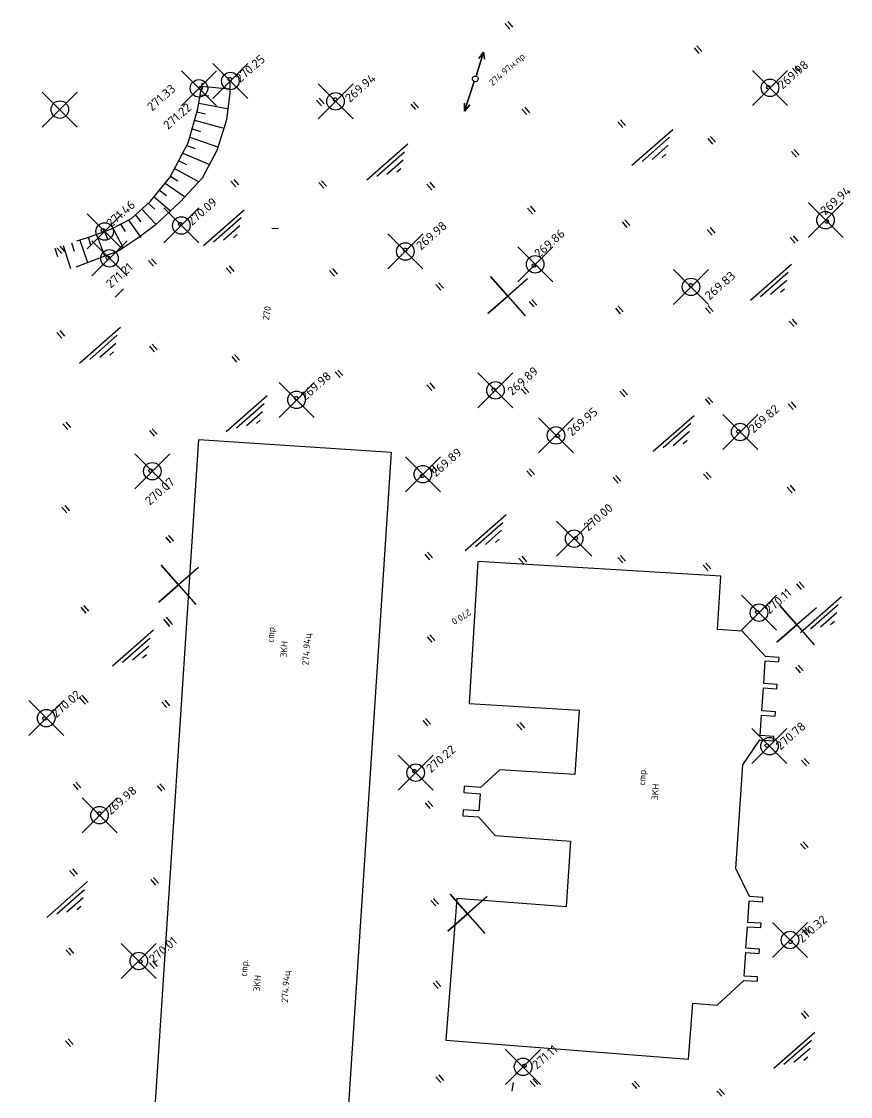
# Model space of a CAD drawing. Header units: metres. Extents: x 35735 to 36074, y 36133 to 36366.
# Drawn here: x 35738.1 to 35832.7, y 36241.9 to 36364.7 of the extents above; entities that cross this region are included whole.
import ezdxf

# ---------------------------------------------------------------- set-up
doc = ezdxf.new("R2010")
doc.units = ezdxf.units.M
doc.header["$LTSCALE"] = 5
doc.header["$PDMODE"] = 35
doc.header["$PDSIZE"] = 2
for name, color, linetype in [('Рельеф', 7, 'Continuous'), ('Строения_сооружения', 4, 'Continuous'), ('Точки-рельеф', 7, 'Continuous')]:
    doc.layers.add(name, color=color, linetype=linetype)
doc.layers.add('Структурные линии', color=97, linetype='Continuous', lineweight=30)
doc.styles.get("Standard").update_dxf_attribs({"font": 'simplex.shx'})

msp = doc.modelspace()

# ---------------------------------------------------------------- linework, layer by layer
at = {"layer": 'Рельеф', "color": 7, "flags": 128}
for points in [[(35793.2593301013, 36364.4753379841), (35793.8195029482, 36363.83736668256)], [(35793.57448218722, 36364.69556668536), (35794.13470451936, 36364.05753902593)], [(35790.11648749338, 36358.36268567837), (35790.19216021128, 36358.20955152023), (35790.18108836407, 36358.03903824964), (35790.08624781137, 36357.8969759387), (35789.93311365322, 36357.8213032208), (35789.76260038263, 36357.83237506801), (35788.65533217516, 36354.45215305978), (35788.62570612931, 36355.35944970018), (35788.65533217516, 36354.45215305978), (35789.23419582699, 36355.19058478654), (35788.65533217516, 36354.45215305978), (35789.76260038263, 36357.83237506801), (35789.62053807169, 36357.92721562071), (35789.5448653538, 36358.08034977886), (35789.555937201, 36358.25086304945), (35789.6507777537, 36358.39292536039), (35789.80391191185, 36358.46859807828), (35789.97442518244, 36358.45752623108), (35790.8099023562, 36361.18529489835), (35790.26348165996, 36360.45379116786), (35790.8099023562, 36361.18529489835), (35790.9459815708, 36360.37546216339), (35790.8099023562, 36361.18529489835), (35789.97442518244, 36358.45752623108), (35790.11648749338, 36358.36268567837)], [(35814.84808117506, 36361.69250920246), (35815.40825402197, 36361.05453790091)], [(35815.16323326097, 36361.91273790371), (35815.72345559312, 36361.27471024428)], [(35826.08433898841, 36359.36043941577), (35826.64451183531, 36358.72246811424)], [(35826.39949107434, 36359.58066811705), (35826.95971340648, 36358.94264045763)], [(35762.01964250109, 36358.22450269314), (35762.06543019358, 36358.13166191362), (35762.0587224823, 36358.02835902591), (35762.0013131302, 36357.94221908502), (35761.90847235068, 36357.89643139253), (35761.80516946298, 36357.90313910381), (35761.71902952208, 36357.96054845591), (35761.67324182959, 36358.05338923544), (35761.67994954088, 36358.15669212314), (35761.73735889298, 36358.24283206403), (35761.83019967249, 36358.28861975652), (35761.9335025602, 36358.28191204524), (35762.01964250109, 36358.22450269314)], [(35758.67175483057, 36357.22375984469), (35758.71754252307, 36357.13091906517), (35758.71083481178, 36357.02761617746), (35758.65342545968, 36356.94147623657), (35758.56058468017, 36356.89568854408), (35758.45728179246, 36356.90239625535), (35758.37114185156, 36356.95980560746), (35758.32535415908, 36357.05264638698), (35758.33206187037, 36357.15594927468), (35758.38947122245, 36357.24208921558), (35758.48231200197, 36357.28787690807), (35758.58561488968, 36357.28116919679), (35758.67175483057, 36357.22375984469)], [(35758.48530560914, 36356.33054685357), (35759.47494863311, 36356.18704815759)], [(35758.66299026769, 36357.31467512785), (35761.78121282726, 36356.98991531342)], [(35823.48505204363, 36357.30968246737), (35823.53083973611, 36357.21684168785), (35823.52413202482, 36357.11353880013), (35823.46672267274, 36357.02739885925), (35823.3738818932, 36356.98161116676), (35823.2705790055, 36356.98831887804), (35823.18443906461, 36357.04572823014), (35823.13865137212, 36357.13856900966), (35823.1453590834, 36357.24187189736), (35823.20276843551, 36357.32801183826), (35823.29560921502, 36357.37379953075), (35823.39891210273, 36357.36709181947), (35823.48505204363, 36357.30968246737)], [(35758.30762782327, 36355.34652442241), (35761.53275813161, 36354.74564496655)], [(35771.74505234379, 36355.71322720079), (35772.3052251907, 36355.07525589925)], [(35772.06020442972, 36355.93345590205), (35772.62042676186, 36355.29542824263)], [(35774.03425122772, 36355.90625088222), (35774.08003892021, 36355.8134101027), (35774.07333120893, 36355.71010721499), (35774.01592185684, 36355.62396727411), (35773.92308107732, 36355.57817958161), (35773.81977818962, 36355.58488729289), (35773.73363824871, 36355.642296645), (35773.68785055623, 36355.7351374245), (35773.69455826751, 36355.83844031223), (35773.7519676196, 36355.92458025311), (35773.84480839912, 36355.97036794561), (35773.94811128683, 36355.96366023432), (35774.03425122772, 36355.90625088222)], [(35782.50217553867, 36355.26553045538), (35783.06234838558, 36354.62755915384)], [(35782.81732762459, 36355.48575915665), (35783.37754995674, 36354.84773149723)], [(35758.09721425797, 36354.36988893051), (35759.07171505452, 36354.14542434387)], [(35795.20301283, 36354.69343047924), (35795.7631856769, 36354.05545917772)], [(35795.51816491592, 36354.91365918052), (35796.07838724806, 36354.27563152109)], [(35757.83024332744, 36353.40617302397), (35761.03635831251, 36352.53618123914)], [(35806.14886790948, 36353.22861909823), (35806.70904075639, 36352.59064779669)], [(35806.46401999541, 36353.4488477995), (35807.02424232755, 36352.81082014006)], [(35757.29630146638, 36351.47874121091), (35760.44255388976, 36350.35796709275)], [(35757.5632723969, 36352.44245711744), (35758.51757522289, 36352.14346656144)], [(35807.75227457251, 36348.26840985027), (35812.42738688237, 36352.37340793706)], [(35808.90852276207, 36348.70596548859), (35812.06152121047, 36351.47446638022)], [(35816.40744083268, 36351.33470287117), (35816.96761367959, 36350.69673156962)], [(35816.7225929186, 36351.55493157243), (35817.28281525074, 36350.91690391301)], [(35756.96432630697, 36350.5410886571), (35757.90107855356, 36350.19115590678)], [(35777.4867811999, 36346.60012048817), (35782.16189350977, 36350.70511857497)], [(35810.051407757, 36348.93935661599), (35811.89972107903, 36350.56227434454)], [(35826.28273091265, 36350.0562179458), (35826.8429532448, 36349.41819028637)], [(35756.49233844449, 36349.65945423518), (35759.45381666873, 36348.39560175448)], [(35778.64302938947, 36347.03767612651), (35781.79602783786, 36349.80617701814)], [(35779.7859143844, 36347.27106725389), (35781.63422770641, 36348.89398498245)], [(35811.19434223718, 36349.17269138548), (35811.62919970738, 36349.55451944967)], [(35825.96757882673, 36349.83598924452), (35826.52775167365, 36349.19801794299)], [(35755.54846856264, 36347.89617851868), (35758.20117539458, 36346.46371167457)], [(35756.02045642513, 36348.77781294061), (35756.9211741238, 36348.34354101207)], [(35780.92884886458, 36347.50440202338), (35781.36370633478, 36347.8862300876)], [(35755.07658654329, 36347.0145372241), (35755.93379881098, 36346.49954675695)], [(35761.98705685903, 36346.43854180886), (35762.54722970594, 36345.80057050731)], [(35762.30220894496, 36346.65877051012), (35762.8624312771, 36346.02074285069)], [(35772.32623865514, 36346.50957141683), (35772.88646098728, 36345.87154375741)], [(35784.67596996314, 36346.33802207855), (35785.23619229528, 36345.69999441913)], [(35753.84284351373, 36345.44407940286), (35754.63324016849, 36344.8314959218)], [(35754.47347121932, 36346.22017766305), (35756.66078342649, 36344.68857586298)], [(35772.01108656921, 36346.28934271556), (35772.57125941612, 36345.65137141402)], [(35784.36081787723, 36346.11779337729), (35784.92099072415, 36345.47982207575)], [(35752.54593538415, 36343.92555326886), (35753.27713018402, 36343.24342109259)], [(35753.21221580816, 36344.66798114268), (35755.03906497046, 36343.10472719774)], [(35751.80779144038, 36343.25087441831), (35753.37926075963, 36341.56209401391)], [(35758.83245374568, 36339.09141115331), (35763.50756605554, 36343.1964092401)], [(35795.85135591935, 36343.35904182657), (35796.41152876625, 36342.72107052504)], [(35796.16650800526, 36343.57927052784), (35796.72673033741, 36342.94124286842)], [(35749.38035712859, 36341.53296444102), (35749.91119548253, 36340.68548832146)], [(35750.26943802465, 36341.99084401332), (35751.70929282398, 36340.03399155003)], [(35751.0696474966, 36342.57619556773), (35751.69749843755, 36341.79783249753)], [(35756.33061569082, 36341.67449582914), (35756.37640338331, 36341.58165504963), (35756.36969567203, 36341.47835216192), (35756.31228631992, 36341.39221222102), (35756.2194455404, 36341.34642452853), (35756.1161426527, 36341.35313223981), (35756.03000271182, 36341.41054159191), (35755.98421501932, 36341.50338237143), (35755.9909227306, 36341.60668525914), (35756.0483320827, 36341.69282520004), (35756.14117286222, 36341.73861289252), (35756.24447574993, 36341.73190518124), (35756.33061569082, 36341.67449582914)], [(35759.98870193523, 36339.52896679164), (35763.14170038362, 36342.29746768327)], [(35806.63322588211, 36341.81022770977), (35807.19339872902, 36341.17225640823)], [(35806.94837796803, 36342.03045641104), (35807.50860030018, 36341.39242875161)], [(35830.14410618308, 36341.98110262147), (35830.18989387558, 36341.88826184196), (35830.18318616429, 36341.78495895425), (35830.12577681219, 36341.69881901336), (35830.03293603267, 36341.65303132086), (35829.92963314496, 36341.65973903215), (35829.84349320408, 36341.71714838425), (35829.79770551158, 36341.80998916378), (35829.80441322287, 36341.91329205147), (35829.86182257497, 36341.99943199237), (35829.95466335448, 36342.04521968486), (35830.05796624219, 36342.03851197358), (35830.14410618308, 36341.98110262147)], [(35746.62095616104, 36340.37204263471), (35747.54069511286, 36337.91528359371)], [(35747.52053301019, 36340.96619434185), (35747.56632070268, 36340.87335356234), (35747.55961299139, 36340.77005067463), (35747.5022036393, 36340.68391073374), (35747.40936285978, 36340.63812304126), (35747.30605997207, 36340.64483075254), (35747.21992003119, 36340.70224010463), (35747.1741323387, 36340.79508088415), (35747.18084004998, 36340.89838377186), (35747.23824940208, 36340.98452371275), (35747.33109018159, 36341.03031140524), (35747.4343930693, 36341.02360369395), (35747.52053301019, 36340.96619434185)], [(35747.56231424084, 36340.70934367788), (35747.9411937136, 36339.7838333051)], [(35748.49133259038, 36341.07513435394), (35749.6788293334, 36338.81994526424)], [(35761.13158693018, 36339.76235791902), (35762.97990025219, 36341.38527564758)], [(35762.27452141035, 36339.99569268852), (35762.70937888055, 36340.37752075272)], [(35816.35880742541, 36340.92787877389), (35816.91898027231, 36340.28990747235)], [(35816.67395951133, 36341.14810747515), (35817.23418184347, 36340.51007981573)], [(35826.14897342557, 36340.22170928965), (35826.70919575771, 36339.58368163023)], [(35742.43855144501, 36339.04167608112), (35742.99877377715, 36338.40364842169)], [(35742.82340777685, 36339.1167047179), (35743.68090593188, 36336.48712159522)], [(35743.77521141329, 36339.42335389986), (35744.08978645018, 36338.47411801016)], [(35744.72706453496, 36339.72994672391), (35745.59005673698, 36337.16696916929)], [(35745.67892452928, 36340.0366453911), (35746.00257457353, 36339.09048722244)], [(35825.83382133965, 36340.00148058839), (35826.39399418657, 36339.36350928684)], [(35741.87155465518, 36338.81011189384), (35742.1770615574, 36337.85790412624)], [(35742.12339935908, 36338.82144737987), (35742.68357220599, 36338.18347607832)], [(35748.07600434654, 36337.83726466222), (35748.12179203904, 36337.7444238827), (35748.11508432776, 36337.64112099499), (35748.05767497567, 36337.55498105409), (35747.96483419614, 36337.50919336161), (35747.86153130843, 36337.51590107288), (35747.77539136754, 36337.573310425), (35747.72960367505, 36337.66615120451), (35747.73631138635, 36337.76945409223), (35747.79372073843, 36337.85559403311), (35747.88656151795, 36337.90138172561), (35747.98986440566, 36337.89467401432), (35748.07600434654, 36337.83726466222)], [(35782.00903199053, 36338.74877294353), (35782.05481968302, 36338.65593216401), (35782.04811197174, 36338.55262927629), (35781.99070261964, 36338.46648933541), (35781.89786184012, 36338.42070164292), (35781.7945589524, 36338.4274093542), (35781.70841901153, 36338.4848187063), (35781.66263131903, 36338.57765948582), (35781.66933903032, 36338.68096237353), (35781.72674838242, 36338.76710231442), (35781.81958916193, 36338.81289000691), (35781.92289204963, 36338.80618229563), (35782.00903199053, 36338.74877294353)], [(35752.58841054077, 36337.37478478518), (35753.14858338767, 36336.73681348366)], [(35752.90356262669, 36337.59501348645), (35753.46378495883, 36336.95698582703)], [(35761.45295277468, 36336.55153393674), (35762.01312562159, 36335.91356263521)], [(35761.7681048606, 36336.77176263799), (35762.32832719274, 36336.13373497857)], [(35796.71444737774, 36336.95491882376), (35796.76023507024, 36336.86207804424), (35796.75352735896, 36336.75877515653), (35796.69611800686, 36336.67263521564), (35796.60327722734, 36336.62684752315), (35796.49997433963, 36336.63355523443), (35796.41383439874, 36336.69096458653), (35796.36804670624, 36336.78380536604), (35796.37475441753, 36336.88710825375), (35796.43216376963, 36336.97324819465), (35796.52500454916, 36337.01903588714), (35796.62830743685, 36337.01232817586), (35796.71444737774, 36336.95491882376)], [(35821.28487500583, 36332.85590733567), (35825.95998731568, 36336.96090542246)], [(35773.24851056576, 36336.24032524946), (35773.80868341268, 36335.60235394792)], [(35773.5636626517, 36336.46055395073), (35774.12388498384, 36335.8225262913)], [(35795.83184846454, 36335.29687692544), (35793.5775329114, 36333.31746757241), (35791.59812355836, 36335.57178312554), (35793.5775329114, 36333.31746757241), (35791.32321735827, 36331.33805821936), (35793.5775329114, 36333.31746757241), (35795.55694226445, 36331.06315201928)], [(35822.44112319539, 36333.29346297398), (35825.59412164376, 36336.06196386561)], [(35785.37727404948, 36334.63413390924), (35785.93744689639, 36333.99616260771)], [(35785.69242613541, 36334.85436261052), (35786.25264846755, 36334.21633495108)], [(35814.62071340228, 36334.70025685061), (35814.66650109476, 36334.6074160711), (35814.65979338349, 36334.50411318339), (35814.60238403139, 36334.4179732425), (35814.50954325187, 36334.37218555001), (35814.40624036414, 36334.3788932613), (35814.32010042327, 36334.43630261339), (35814.27431273077, 36334.52914339291), (35814.28102044205, 36334.63244628062), (35814.33842979416, 36334.7185862215), (35814.43127057367, 36334.764373914), (35814.53457346138, 36334.75766620271), (35814.62071340228, 36334.70025685061)], [(35823.58400819032, 36333.52685410139), (35825.43232151234, 36335.14977182994)], [(35824.72694267049, 36333.76018887088), (35825.16180014068, 36334.14201693507)], [(35796.32422802305, 36332.93743403415), (35796.8844503552, 36332.29940637472)], [(35796.00907593712, 36332.71720533289), (35796.56924878404, 36332.07923403135)], [(35805.86766209806, 36331.95164154883), (35806.42783494497, 36331.31367024729)], [(35806.18281418398, 36332.1718702501), (35806.74303651613, 36331.53384259067)], [(35816.15692318392, 36331.97574404377), (35816.71709603082, 36331.33777274223)], [(35816.47207526984, 36332.19597274504), (35817.03229760199, 36331.55794508561)], [(35825.71706117797, 36330.47703041713), (35826.27723402488, 36329.83905911559)], [(35826.03221326389, 36330.69725911839), (35826.59243559605, 36330.05923145897)], [(35742.12342434922, 36329.16399259097), (35742.68359719615, 36328.52602128943)], [(35742.43857643516, 36329.38422129223), (35742.9987987673, 36328.74619363281)], [(35744.69809581573, 36325.65725361327), (35749.37320812559, 36329.76225170006)], [(35745.85434400529, 36326.0948092516), (35749.00734245368, 36328.86331014324)], [(35746.99722900023, 36326.32820037899), (35748.84554232224, 36327.95111810754)], [(35748.1401634804, 36326.56153514848), (35748.5750209506, 36326.94336321268)], [(35752.66677620501, 36327.60855785186), (35753.22694905192, 36326.97058655032)], [(35752.98192829094, 36327.82878655312), (35753.54215062308, 36327.1907588937)], [(35762.07175837909, 36326.42863638267), (35762.631931226, 36325.79066508113)], [(35762.38691046501, 36326.64886508393), (35762.94713279716, 36326.0108374245)], [(35773.87741354035, 36324.65401758562), (35774.43758638726, 36324.01604628409)], [(35774.19256562627, 36324.87424628688), (35774.75278795842, 36324.23621862745)], [(35784.35338434056, 36323.18953076553), (35784.91355718748, 36322.55155946399)], [(35784.66853642648, 36323.40975946679), (35785.22875875863, 36322.77173180737)], [(35761.45007742906, 36317.84797824888), (35766.12518973892, 36321.95297633568)], [(35769.58224584907, 36321.79737647042), (35769.62803354156, 36321.7045356909), (35769.62132583028, 36321.60123280319), (35769.56391647818, 36321.5150928623), (35769.47107569867, 36321.46930516981), (35769.36777281096, 36321.4760128811), (35769.28163287006, 36321.53342223319), (35769.23584517757, 36321.62626301272), (35769.24255288886, 36321.72956590042), (35769.29996224096, 36321.81570584132), (35769.39280302048, 36321.8614935338), (35769.49610590818, 36321.85478582253), (35769.58224584907, 36321.79737647042)], [(35792.14100358602, 36322.74524335376), (35792.1867912785, 36322.65240257425), (35792.18008356723, 36322.54909968653), (35792.12267421513, 36322.46295974564), (35792.02983343561, 36322.41717205314), (35791.92653054791, 36322.42387976443), (35791.840390607, 36322.48128911653), (35791.79460291452, 36322.57412989605), (35791.8013106258, 36322.67743278376), (35791.8587199779, 36322.76357272466), (35791.95156075742, 36322.80936041714), (35792.05486364513, 36322.80265270586), (35792.14100358602, 36322.74524335376)], [(35795.11050753544, 36322.74183402012), (35795.67068038235, 36322.10386271858)], [(35795.42565962137, 36322.96206272139), (35795.98588195351, 36322.32403506196)], [(35806.38270823335, 36322.45126888237), (35806.94288108026, 36321.81329758083)], [(35806.69786031927, 36322.67149758364), (35807.25808265142, 36322.03346992422)], [(35816.42344186257, 36321.78914864775), (35816.98366419472, 36321.15112098832)], [(35762.60632561861, 36318.2855338872), (35765.75932406701, 36321.05403477884)], [(35816.10828977665, 36321.56891994649), (35816.66846262356, 36320.93094864495)], [(35825.60781433192, 36321.01836381688), (35826.16798717884, 36320.38039251533)], [(35825.92296641786, 36321.23859251814), (35826.48318874999, 36320.60056485872)], [(35763.74921061356, 36318.5189250146), (35765.59752393558, 36320.14184274316)], [(35810.17196549416, 36315.59237607325), (35814.84707780402, 36319.69737416005)], [(35742.80821503424, 36318.71666684702), (35743.36838788114, 36318.07869554549)], [(35743.12336712016, 36318.93689554829), (35743.6835894523, 36318.29886788887)], [(35752.98195328109, 36318.17133176423), (35753.54217561323, 36317.53330410481)], [(35764.89214509373, 36318.75225978409), (35765.32700256393, 36319.1340878483)], [(35811.32821368373, 36316.02993171158), (35814.4812121321, 36318.79843260321)], [(35752.66680119516, 36317.95110306297), (35753.22697404207, 36317.31313176142)], [(35799.43300508575, 36317.47300273396), (35799.47879277824, 36317.38016195443), (35799.47208506696, 36317.27685906672), (35799.41467571486, 36317.19071912584), (35799.32183493535, 36317.14493143334), (35799.21853204763, 36317.15163914463), (35799.13239210675, 36317.20904849673), (35799.08660441426, 36317.30188927624), (35799.09331212554, 36317.40519216395), (35799.15072147764, 36317.49133210485), (35799.24356225715, 36317.53711979734), (35799.34686514487, 36317.53041208606), (35799.43300508575, 36317.47300273396)], [(35812.47109867867, 36316.26332283896), (35814.31941200068, 36317.88624056752)], [(35813.61403315883, 36316.49665760846), (35814.04889062903, 36316.87848567266)], [(35820.07920378435, 36317.98645295039), (35820.12499147685, 36317.89361217087), (35820.11828376557, 36317.79030928316), (35820.06087441346, 36317.70416934227), (35819.96803363395, 36317.65838164978), (35819.86473074625, 36317.66508936106), (35819.77859080534, 36317.72249871316), (35819.73280311286, 36317.81533949268), (35819.73951082415, 36317.91864238039), (35819.79692017623, 36318.00478232128), (35819.88976095575, 36318.05057001377), (35819.99306384346, 36318.04386230248), (35820.07920378435, 36317.98645295039)], [(35752.96351975069, 36313.50785957083), (35753.00930744319, 36313.41501879131), (35753.0025997319, 36313.3117159036), (35752.9451903798, 36313.22557596272), (35752.85234960029, 36313.17978827022), (35752.74904671258, 36313.18649598151), (35752.66290677169, 36313.24390533361), (35752.6171190792, 36313.33674611311), (35752.62382679048, 36313.44004900083), (35752.68123614258, 36313.52618894172), (35752.77407692209, 36313.57197663421), (35752.8773798098, 36313.56526892292), (35752.96351975069, 36313.50785957083)], [(35784.61941856597, 36313.7656462803), (35785.17959141289, 36313.12767497876)], [(35784.93457065191, 36313.98587498156), (35785.49479298405, 36313.34784732214)], [(35795.75855828835, 36313.35824650549), (35796.31873113527, 36312.72027520394)], [(35796.07371037429, 36313.57847520675), (35796.63393270643, 36312.94044754733)], [(35816.24606826212, 36313.21285597352), (35816.80629059426, 36312.57482831409)], [(35783.97732147988, 36312.91440193258), (35784.02310917236, 36312.82156115305), (35784.01640146109, 36312.71825826535), (35783.95899210898, 36312.63211832447), (35783.86615132946, 36312.58633063197), (35783.76284844174, 36312.59303834326), (35783.67670850086, 36312.65044769534), (35783.63092080838, 36312.74328847487), (35783.63762851965, 36312.84659136258), (35783.69503787176, 36312.93273130347), (35783.78787865127, 36312.97851899597), (35783.89118153899, 36312.97181128468), (35783.97732147988, 36312.91440193258)], [(35805.61714444929, 36312.59268272144), (35806.17731729621, 36311.9547114199)], [(35805.93229653523, 36312.8129114227), (35806.49251886737, 36312.17488376328)], [(35815.9309161762, 36312.99262727226), (35816.4910890231, 36312.35465597072)], [(35825.49105417024, 36311.49391364562), (35826.05122701715, 36310.85594234407)], [(35825.80620625617, 36311.71414234688), (35826.36642858831, 36311.07611468746)], [(35742.69145487255, 36309.19221667576), (35743.25162771946, 36308.55424537422)], [(35743.00660695848, 36309.41244537703), (35743.56682929062, 36308.77441771761)], [(35788.72669719813, 36304.26808981345), (35793.401809508, 36308.37308790025)], [(35789.8829453877, 36304.70564545178), (35793.03594383609, 36307.4741463434)], [(35754.85088812428, 36305.98847082757), (35755.39393908029, 36305.36999935556)], [(35754.85371980639, 36305.97478820808), (35755.41394213853, 36305.33676054864)], [(35754.85371980639, 36305.97478820808), (35755.41394213853, 36305.33676054864)], [(35791.02583038263, 36304.93903657917), (35792.87414370465, 36306.56195430773)], [(35801.50923307583, 36305.77757045039), (35801.55502076833, 36305.68472967088), (35801.54831305704, 36305.58142678317), (35801.49090370494, 36305.49528684228), (35801.39806292543, 36305.4494991498), (35801.29476003771, 36305.45620686107), (35801.20862009683, 36305.51361621317), (35801.16283240433, 36305.60645699269), (35801.16954011562, 36305.7097598804), (35801.22694946772, 36305.79589982129), (35801.31979024722, 36305.84168751377), (35801.42309313495, 36305.83497980249), (35801.50923307583, 36305.77757045039)], [(35754.53657728733, 36305.7672840422), (35755.07962824334, 36305.14881257019)], [(35754.53856772046, 36305.75455950681), (35755.09874056738, 36305.11658820527)], [(35754.53856772046, 36305.75455950681), (35755.09874056738, 36305.11658820527)], [(35792.16876486281, 36305.17237134866), (35792.60362233301, 36305.55419941286)], [(35784.1028666918, 36303.83057193813), (35784.66303953872, 36303.1926006366)], [(35784.41801877772, 36304.0508006394), (35784.97824110987, 36303.41277297997)], [(35794.85998988668, 36303.38287519272), (35795.42016273359, 36302.74490389119)], [(35795.17514197261, 36303.60310389399), (35795.73536430475, 36302.96507623456)], [(35806.15670122562, 36303.46815211086), (35806.71687407253, 36302.83018080932)], [(35806.47185331155, 36303.68838081212), (35807.0320756437, 36303.0503531527)], [(35758.25992257896, 36302.30672104144), (35756.00560702583, 36300.32731168839), (35754.02619767279, 36302.58162724152), (35756.00560702583, 36300.32731168839), (35753.7512914727, 36298.34790233535), (35756.00560702583, 36300.32731168839), (35757.98501637887, 36298.07299613526)], [(35815.88228276892, 36302.58580317498), (35816.44245561583, 36301.94783187345)], [(35816.19743485484, 36302.80603187624), (35816.75765718699, 36302.16800421682)], [(35826.5368909744, 36300.45045710134), (35827.0970638213, 36299.8124857998)], [(35826.85204306032, 36300.67068580261), (35827.41226539246, 36300.03265814318)], [(35826.99414760183, 36294.8800071537), (35831.66925991169, 36298.9850052405)], [(35744.86166956474, 36297.72882296219), (35745.42184241165, 36297.09085166065)], [(35744.86166956474, 36297.72882296219), (35745.42184241165, 36297.09085166065)], [(35744.86589640639, 36297.73253435473), (35745.40889787717, 36297.11411924061)], [(35745.17682165067, 36297.94905166345), (35745.73704398281, 36297.31102400403)], [(35745.17682165067, 36297.94905166345), (35745.73704398281, 36297.31102400403)], [(35745.18020724333, 36297.95372114011), (35745.72325819935, 36297.3352496681)], [(35822.22879320348, 36297.34312174773), (35822.27458089597, 36297.25028096821), (35822.26787318469, 36297.14697808051), (35822.21046383259, 36297.06083813961), (35822.11762305308, 36297.01505044712), (35822.01432016537, 36297.0217581584), (35821.92818022448, 36297.0791675105), (35821.88239253199, 36297.17200829002), (35821.88910024327, 36297.27531117773), (35821.94650959537, 36297.36145111861), (35822.03935037489, 36297.4072388111), (35822.1426532626, 36297.40053109982), (35822.22879320348, 36297.34312174773)], [(35828.82200434855, 36297.72495103987), (35826.56768879543, 36295.74554168683), (35824.58827944238, 36297.99985723996), (35826.56768879543, 36295.74554168683), (35824.31337324228, 36293.76613233379), (35826.56768879543, 36295.74554168683), (35828.54709814845, 36293.49122613369)], [(35828.1503957914, 36295.31756279204), (35831.30339423979, 36298.08606368366)], [(35754.2762975789, 36296.40526280255), (35754.81929904967, 36295.78684768844)], [(35754.42180755879, 36296.23010933555), (35754.98198040569, 36295.59213803401)], [(35754.42180755879, 36296.23010933555), (35754.98198040569, 36295.59213803401)], [(35754.5906152885, 36296.62655543106), (35755.13371572975, 36296.00802760116)], [(35754.7369596447, 36296.45033803682), (35755.29718197686, 36295.81231037738)], [(35754.7369596447, 36296.45033803682), (35755.29718197686, 36295.81231037738)], [(35829.29328078633, 36295.55095391942), (35831.14159410835, 36297.17387164797)], [(35830.43621526651, 36295.78428868891), (35830.87107273671, 36296.16611675311)], [(35748.44805529506, 36291.07835669496), (35753.12316760493, 36295.18335478177)], [(35749.60430348462, 36291.5159123333), (35752.75730193301, 36294.28441322493)], [(35784.36890091722, 36294.40668745289), (35784.92907376413, 36293.76871615135)], [(35784.68405300315, 36294.62691615416), (35785.24427533529, 36293.98888849474)], [(35750.74718847957, 36291.74930346068), (35752.59550180157, 36293.37222118925)], [(35751.89012295972, 36291.98263823019), (35752.32498042993, 36292.36446629439)], [(35826.73528289864, 36291.14623563136), (35827.29550523078, 36290.50820797194)], [(35826.42013081271, 36290.92600693009), (35826.98030365963, 36290.28803562855)], [(35744.65939273456, 36287.50448297682), (35745.20239420533, 36286.8860678627)], [(35744.97370357152, 36287.72566976219), (35745.51675452753, 36287.10719829018)], [(35745.12818824339, 36287.54222756618), (35745.68841057554, 36286.90419990674)], [(35745.12818824339, 36287.54222756618), (35745.68841057554, 36286.90419990674)], [(35744.81303615747, 36287.32199886491), (35745.37320900436, 36286.68402756338)], [(35744.81303615747, 36287.32199886491), (35745.37320900436, 36286.68402756338)], [(35754.10027887618, 36286.93807084853), (35754.66045172309, 36286.30009954698)], [(35754.41543096211, 36287.15829954979), (35754.97565329426, 36286.52027189036)], [(35740.84976031708, 36285.1938382109), (35740.89554800958, 36285.10099743139), (35740.88884029828, 36284.99769454368), (35740.83143094619, 36284.91155460278), (35740.73859016667, 36284.8657669103), (35740.63528727896, 36284.87247462158), (35740.54914733807, 36284.92988397368), (35740.50335964558, 36285.0227247532), (35740.51006735685, 36285.12602764091), (35740.56747670895, 36285.21216758179), (35740.66031748848, 36285.25795527428), (35740.76362037619, 36285.251247563), (35740.84976031708, 36285.1938382109)], [(35784.19201177001, 36285.06768386789), (35784.75223410215, 36284.42965620846)], [(35783.87685968407, 36284.84745516661), (35784.43703253099, 36284.20948386509)], [(35794.63398287896, 36284.39975842122), (35795.19415572588, 36283.76178711968)], [(35794.94913496488, 36284.61998712248), (35795.50935729703, 36283.98195946305)], [(35823.31208455774, 36282.11304541097), (35823.35787225022, 36282.02020463144), (35823.35116453894, 36281.91690174373), (35823.29375518685, 36281.83076180283), (35823.20091440732, 36281.78497411036), (35823.09761151962, 36281.79168182164), (35823.01147157872, 36281.84909117373), (35822.96568388624, 36281.94193195325), (35822.97239159752, 36282.04523484096), (35823.02980094961, 36282.13137478185), (35823.12264172914, 36282.17716247434), (35823.22594461685, 36282.17045476306), (35823.31208455774, 36282.11304541097)], [(35827.11452348623, 36280.28280411226), (35827.67469633314, 36279.64483281074)], [(35827.42967557216, 36280.50303281353), (35827.98989790431, 36279.8650051541)], [(35783.09445189207, 36279.16224588949), (35783.14023958457, 36279.06940510998), (35783.13353187328, 36278.96610222227), (35783.07612252118, 36278.87996228137), (35782.98328174167, 36278.83417458889), (35782.87997885396, 36278.84088230017), (35782.79383891306, 36278.89829165227), (35782.74805122058, 36278.99113243179), (35782.75475893186, 36279.0944353195), (35782.81216828396, 36279.18057526039), (35782.90500906348, 36279.22636295288), (35783.00831195119, 36279.21965524161), (35783.09445189207, 36279.16224588949)], [(35743.95829586271, 36277.56326925704), (35744.51846870962, 36276.92529795549)], [(35744.27344794863, 36277.78349795828), (35744.83367028078, 36277.14547029886)], [(35753.85584944805, 36277.6024430714), (35754.41607178019, 36276.96441541198)], [(35753.54069736211, 36277.38221437015), (35754.10087020903, 36276.7442430686)], [(35784.1428939095, 36275.4235706814), (35784.70306675641, 36274.78559937986)], [(35784.45804599542, 36275.64379938266), (35785.01826832756, 36275.00577172324)], [(35747.08959682005, 36274.3428687312), (35747.13538451253, 36274.2500279517), (35747.12867680126, 36274.14672506398), (35747.07126744915, 36274.06058512309), (35746.97842666964, 36274.0147974306), (35746.87512378193, 36274.02150514189), (35746.78898384103, 36274.07891449398), (35746.74319614853, 36274.17175527351), (35746.74990385982, 36274.27505816122), (35746.80731321192, 36274.36119810211), (35746.90015399145, 36274.40698579459), (35747.00345687915, 36274.40027808332), (35747.08959682005, 36274.3428687312)], [(35826.99776332456, 36270.75835394101), (35827.55793617146, 36270.12038263948)], [(35827.31291541048, 36270.97858264228), (35827.87313774262, 36270.34055498285)], [(35743.88373309313, 36267.90050699944), (35744.44395542527, 36267.26247934002)], [(35743.5685810072, 36267.68027829818), (35744.12875385411, 36267.04230699663)], [(35752.81885309902, 36266.67541680035), (35753.37902594593, 36266.03744549881)], [(35753.13400518494, 36266.89564550162), (35753.69422751709, 36266.2576178422)], [(35740.94874711033, 36262.31669967137), (35745.6238594202, 36266.42169775817)], [(35742.10499529989, 36262.75425530969), (35745.25799374829, 36265.52275620133)], [(35743.24788029484, 36262.98764643709), (35745.09619361685, 36264.61056416565)], [(35784.80593632655, 36264.27954845109), (35785.36610917345, 36263.64157714955)], [(35785.12108841247, 36264.49977715235), (35785.68131074461, 36263.86174949293)], [(35791.25007846298, 36264.73479515586), (35788.99576290984, 36262.75538580282), (35787.0163535568, 36265.00970135596), (35788.99576290984, 36262.75538580282), (35786.7414473567, 36260.77597644978), (35788.99576290984, 36262.75538580282), (35790.97517226289, 36260.50107024968)], [(35744.39081477501, 36263.22098120659), (35744.82567224521, 36263.60280927079)], [(35827.18126424917, 36260.96616822733), (35827.74143709608, 36260.3281969258)], [(35827.4964163351, 36261.1863969286), (35828.05663866724, 36260.54836926918)], [(35826.0004089901, 36259.68967375636), (35826.04619668259, 36259.59683297684), (35826.03948897131, 36259.49353008913), (35825.98207961921, 36259.40739014823), (35825.88923883969, 36259.36160245576), (35825.78593595198, 36259.36831016703), (35825.6997960111, 36259.42571951912), (35825.6540083186, 36259.51856029865), (35825.66071602989, 36259.62186318636), (35825.71812538198, 36259.70800312726), (35825.8109661615, 36259.75379081974), (35825.91426904921, 36259.74708310846), (35826.0004089901, 36259.68967375636)], [(35743.14195494328, 36258.64968025574), (35743.7021277902, 36258.0117089542)], [(35743.45710702921, 36258.869908957), (35744.01732936136, 36258.23188129758)], [(35751.79937699084, 36257.41860006518), (35751.84516468333, 36257.32575928567), (35751.83845697205, 36257.22245639795), (35751.78104761995, 36257.13631645706), (35751.68820684042, 36257.09052876457), (35751.58490395271, 36257.09723647585), (35751.49876401183, 36257.15464582795), (35751.45297631934, 36257.24748660747), (35751.45968403062, 36257.35078949518), (35751.51709338272, 36257.43692943607), (35751.60993416223, 36257.48271712857), (35751.71323704995, 36257.47600941729), (35751.79937699084, 36257.41860006518)], [(35752.70209293735, 36257.1509666291), (35753.26226578425, 36256.51299532757)], [(35753.01724502326, 36257.37119533036), (35753.57746735542, 36256.73316767094)], [(35785.07197055197, 36254.85566396586), (35785.63214339888, 36254.21769266433)], [(35785.38712263791, 36255.07589266713), (35785.94734497005, 36254.43786500771)], [(35827.06450408749, 36251.44171805608), (35827.6246769344, 36250.80374675454)], [(35827.37965617341, 36251.66194675734), (35827.93987850556, 36251.02391909792)], [(35743.09332153603, 36248.24285615846), (35743.65349438293, 36247.60488485692)], [(35743.40847362194, 36248.46308485973), (35743.96869595409, 36247.82505720029)], [(35823.94479905614, 36245.11902365867), (35828.619911366, 36249.22402174547)], [(35825.1010472457, 36245.55657929701), (35828.25404569409, 36248.32508018863)], [(35826.24393224064, 36245.78997042438), (35828.09224556265, 36247.41288815294)], [(35827.38686672081, 36246.02330519389), (35827.82172419101, 36246.40513325809)], [(35795.63340594032, 36245.52016016893), (35795.67919363282, 36245.42731938941), (35795.67248592153, 36245.32401650171), (35795.61507656943, 36245.2378765608), (35795.52223578992, 36245.19208886832), (35795.41893290221, 36245.19879657961), (35795.33279296132, 36245.25620593171), (35795.28700526883, 36245.34904671122), (35795.29371298011, 36245.45234959893), (35795.35112233221, 36245.53848953982), (35795.44396311173, 36245.58427723232), (35795.54726599944, 36245.57756952103), (35795.63340594032, 36245.52016016893)], [(35785.38356883839, 36244.11189546201), (35785.94374168529, 36243.47392416048)], [(35785.69872092431, 36244.33212416329), (35786.25894325646, 36243.69409650386)], [(35796.14069203327, 36243.66419871661), (35796.70086488017, 36243.02622741507)], [(35796.45584411919, 36243.88442741787), (35797.01606645133, 36243.24639975845)], [(35807.73015114287, 36243.41595652132), (35808.29032398978, 36242.77798521977)], [(35808.04530322879, 36243.63618522258), (35808.60552556093, 36242.99815756316)], [(35817.45573268617, 36242.53360758544), (35818.01590553308, 36241.8956362839)], [(35817.77088477209, 36242.7538362867), (35818.33110710423, 36242.11580862728)]]:
    msp.add_lwpolyline(points, dxfattribs=at)
at = {"layer": 'Рельеф', "color": 7}
for points in [[(35766.63164893693, 36341.08762676873), (35767.42782701951, 36341.03715129004)], [(35749.7193283972, 36334.16540133484), (35748.77341246573, 36333.19071310234)], [(35794.20028737075, 36243.46553303489), (35794.06210558939, 36242.46937998645)]]:
    msp.add_lwpolyline(points, dxfattribs=at)
at = {"layer": 'Строения_сооружения'}
for points in [[(35753.16404906763, 36238.33688242898, 270.5), (35758.3100474438, 36316.92138319704, 270.7), (35780.27573395058, 36315.48298000718, 270.6), (35779.51048967589, 36303.79678033649, 270.4), (35775.12973557441, 36236.89847923911, 270.5), (35753.16404906763, 36238.33688242898, 270.5)], [(35790.18287605278, 36303.00250218678, 270.7), (35789.1944437787, 36286.77905820736, 270.7), (35801.74826412546, 36286.0126945158, 270.7), (35801.25789967219, 36278.66130266553, 270.7), (35792.6725998171, 36279.18448903425, 270.7), (35790.46382432908, 36277.19027138647, 270.7), (35788.62101170458, 36277.31354359419, 270.7), (35788.57247832807, 36276.58983505343, 270.7), (35790.41527033462, 36276.46624531633, 270.7), (35790.28408080716, 36274.50968569825, 270.7), (35788.48801510292, 36274.63018823659, 270.7), (35788.4415998808, 36273.93828211785, 270.7), (35790.23766558502, 36273.8177795795, 270.7), (35792.15530341975, 36271.7113376807, 270.7), (35800.74928142605, 36271.03697576521, 270.7), (35800.24887463657, 36263.53583651435, 270.7), (35787.78669875086, 36264.51371757876, 270.8), (35786.5152254682, 36248.31003391207, 270.8), (35814.213571628, 36246.13657618971, 270.7), (35814.71511119818, 36252.52814018177, 270.7), (35817.48523612294, 36252.31223703806, 270.7), (35820.53138786103, 36255.1417239004, 270.7), (35822.075052081, 36255.03814185984, 270.7), (35822.10850820791, 36255.53701761348, 270.7), (35820.56484398794, 36255.64059965404, 270.7), (35820.74529814664, 36258.33049266441, 270.7), (35822.28896236661, 36258.22691062385, 270.7), (35822.32241849352, 36258.7257863775, 270.7), (35820.77875427356, 36258.82936841805, 270.7), (35820.94269342112, 36261.27310468841, 270.7), (35822.48635764109, 36261.16952264785, 270.7), (35822.51981376799, 36261.6683984015, 270.7), (35820.97614954802, 36261.77198044205, 270.7), (35821.14023439799, 36264.21714215822, 270.7), (35822.68389861795, 36264.11356011766, 270.7), (35822.71735474485, 36264.61243587131, 270.7), (35821.17369052489, 36264.71601791187, 270.7), (35819.60702148531, 36267.91103230989, 270.7), (35820.40198800197, 36279.76196379167, 270.7), (35822.37511324992, 36282.62610255942, 270.7), (35823.91877746987, 36282.52252051887, 270.7), (35823.95223359678, 36283.02139627251, 270.7), (35822.40856937682, 36283.12497831306, 270.7), (35822.56397954893, 36285.44145541007, 270.7), (35824.1076437689, 36285.33787336951, 270.7), (35824.14109989581, 36285.83674912315, 270.7), (35822.59743567585, 36285.94033116371, 270.7), (35822.77284117583, 36288.55492710129, 270.7), (35824.31650539579, 36288.45134506073, 270.7), (35824.3499615227, 36288.95022081437, 270.7), (35822.80629730273, 36289.05380285493, 270.7), (35822.97947468585, 36291.63490288053, 270.7), (35824.52313890582, 36291.53132083997, 270.7), (35824.55659503273, 36292.03019659361, 270.7), (35823.01293081277, 36292.13377863417, 270.7), (35820.35253346952, 36295.04544271192, 270.7), (35817.54327284099, 36295.21191152605, 270.7), (35817.91497253995, 36301.31280802278, 270.9), (35790.18287605278, 36303.00250218678, 270.7)]]:
    msp.add_polyline3d(points, dxfattribs=at)
at = {"layer": 'Структурные линии'}
for points in [[(35761.84950329709, 36357.90485278582), (35761.87243146953, 36356.55320140042), (35761.46574348684, 36353.47622444968), (35760.36764964898, 36349.94755819791), (35758.71411224033, 36346.78594339985), (35756.18078373207, 36344.09524016838), (35753.27390745924, 36341.38744574532), (35751.35919706794, 36339.9393806542), (35749.19723714215, 36338.50737008517), (35744.78343148809, 36336.80773970786), (35744.28064161559, 36336.64119570588)], [(35744.38187296655, 36339.61879174904), (35745.73922893169, 36340.05606019666), (35748.28107760459, 36340.96687280863), (35750.63568354568, 36342.17948211646), (35752.79125300374, 36344.14983819205), (35754.99488018492, 36346.86194974386), (35757.11408120505, 36350.82089697631), (35758.19508385131, 36354.72311099267), (35758.71196605674, 36357.58604048044), (35758.71568950197, 36357.68877503974)]]:
    msp.add_lwpolyline(points, dxfattribs=at)
at = {"layer": 'Точки-рельеф', "color": 7}
for p in [(35758.32535415908, 36357.05264638698, 271.22), (35761.90847235068, 36357.89643139253, 270.25), (35823.52413202482, 36357.11353880013, 269.98), (35742.44290154936, 36354.63160108921, 270), (35773.92308107732, 36355.57817958161, 269.94), (35756.31228631992, 36341.39221222102, 270.09), (35829.86182257497, 36341.99943199237, 269.94), (35747.56231424084, 36340.70934367788, 271.46), (35748.11508432776, 36337.64112099499, 271.21), (35781.89786184012, 36338.42070164292, 269.98), (35796.71444737774, 36336.95491882376, 269.86), (35814.50954325187, 36334.37218555001, 269.83), (35769.47107569867, 36321.46930516981, 269.98), (35792.18008356723, 36322.54909968653, 269.89), (35820.11828376557, 36317.79030928316, 269.82), (35799.09331212554, 36317.40519216395, 269.95), (35753.0025997319, 36313.3117159036, 270.07), (35783.89118153899, 36312.97181128468, 269.89), (35801.16283240433, 36305.60645699269, 270), (35822.26787318469, 36297.14697808051, 270.11), (35740.89554800958, 36285.10099743139, 270.02), (35823.45941595003, 36281.90455824356, 270.78), (35783.07612252118, 36278.87996228137, 270.22), (35746.97842666964, 36274.0147974306, 269.98), (35825.8109661615, 36259.75379081974, 270.32), (35751.45968403062, 36257.35078949518, 270.01), (35795.33279296132, 36245.25620593171, 271.11)]:
    msp.add_point(p, dxfattribs=at)

# ---------------------------------------------------------------- texts
at = {"layer": 'Рельеф', "color": 7}
for s, height, rotation, p in [('270.25', 1, 41.28485915628406, (35763.021598813, 36357.64696894767)), ('274.97н.пр.', 0.75, 41.28485915628406, (35791.84574392772, 36357.28694069817)), ('269.98', 1, 41.28485915628406, (35824.94684811719, 36356.89387680145)), ('271.33', 1, 41.28485915628406, (35752.94807770535, 36354.39115948998)), ('269.94', 1, 41.28485915628406, (35775.53747074138, 36355.37540761437)), ('271.22', 1, 41.28485915628406, (35754.79550306713, 36352.28704458322)), ('269.94', 1, 41.28485915628406, (35829.79053934455, 36342.51563137954)), ('271.46', 1, 41.28485915628406, (35748.29167666865, 36341.0965483066)), ('270.09', 1, 41.28485915628406, (35757.52608012856, 36341.31398218696)), ('269.98', 1, 41.28485915628406, (35783.6624682362, 36338.50812436621)), ('269.86', 1, 41.28485915628406, (35797.14418649908, 36337.63277629318)), ('271.21', 1, 41.28485915628406, (35748.24940687444, 36334.1548762748)), ('269.83', 1, 41.28485915628406, (35816.6136917272, 36332.80878249279)), ('270', 0.75, 80.98485915631827, (35766.31726496829, 36330.51562932168)), ('269.98', 1, 41.28485915628406, (35770.46750091061, 36321.33285949101)), ('269.89', 1, 41.28485915628406, (35794.08025351701, 36321.90059427787)), ('269.95', 1, 41.28485915628406, (35800.89793607485, 36317.25607352104)), ('269.82', 1, 41.28485915628406, (35821.63693486768, 36317.60188499452)), ('269.89', 1, 41.28485915628406, (35785.3650930867, 36312.60427148052)), ('270.07', 1, 41.28485915628406, (35752.70827678838, 36309.35597617814)), ('270.00', 1, 41.28485915628406, (35802.76077395197, 36306.39770844039)), ('270.11', 1, 41.28485915628406, (35823.44661400668, 36296.94305170846)), ('270.0', 0.75, 211.5848591560369, (35789.10877578672, 36297.60894340324)), ('270.02', 1, 41.28485915628406, (35742.0280046983, 36285.07311551472)), ('270.78', 1, 41.28485915628406, (35824.71305323994, 36281.3964046173)), ('270.22', 1, 41.28485915628406, (35784.8036554124, 36278.79420222122)), ('269.98', 1, 41.28485915628406, (35748.25269936564, 36273.98977089556)), ('270.32', 1, 41.28485915628406, (35827.19145957373, 36259.3520332101)), ('270.01', 1, 41.28485915628406, (35753.16274300557, 36257.03953132406)), ('271.11', 1, 41.28485915628406, (35796.90137489732, 36244.92088941232))]:
    msp.add_text(s, height=height, rotation=rotation, dxfattribs=at).set_placement(p)
at = {"layer": 'Строения_сооружения', "color": 7}
for s, p in [('cmp.', (35766.85349045685, 36293.71184912461)), ('274.94ц', (35770.85909736076, 36291.10265499567)), ('3KH', (35768.33735467836, 36292.0219014702)), ('cmp.', (35809.24722058388, 36277.40807389432)), ('3KH', (35810.73108480539, 36275.71812623992)), ('cmp.', (35763.80277993044, 36255.54712554369)), ('3KH', (35765.28664415195, 36253.85717788928)), ('274.94ц', (35768.48473758272, 36252.57583703024))]:
    msp.add_text(s, height=0.75, rotation=86.0848591563903, dxfattribs=at).set_placement(p)

doc.saveas('drawing.dxf')
